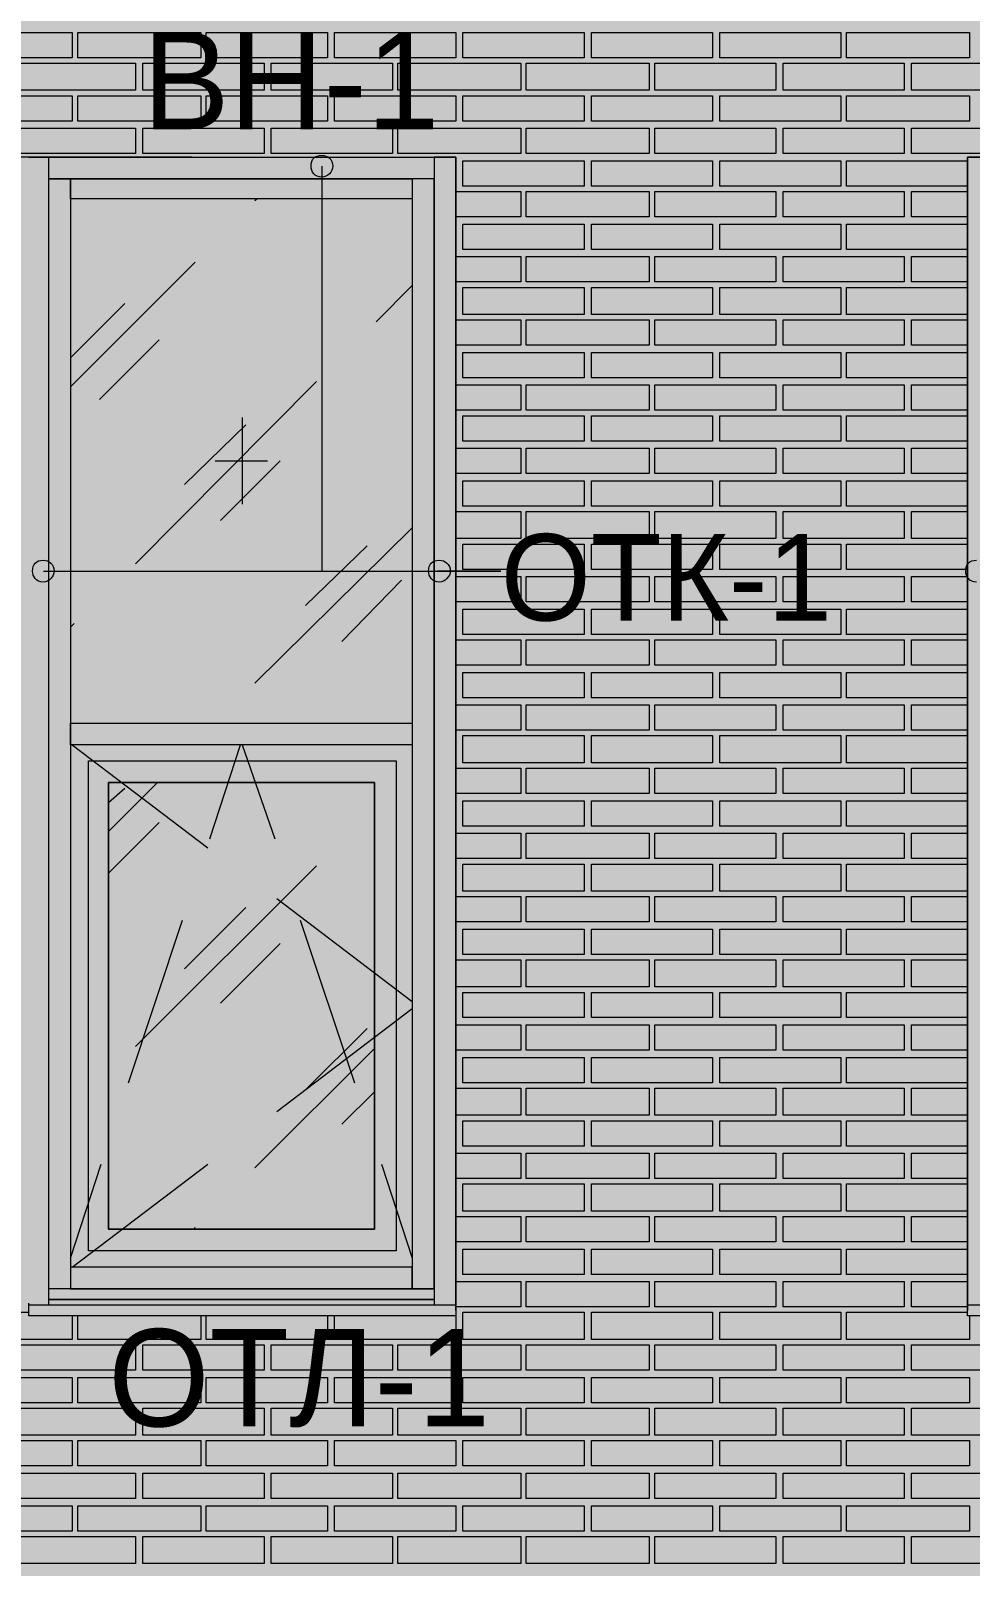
# Model space of a CAD drawing. Header units: millimetres. Extents: x -28928 to 100580, y -22867 to 36490.
# Drawn here: x -6378 to -4180, y 24689 to 28282 of the extents above; entities that cross this region are included whole.
import ezdxf

# ---------------------------------------------------------------- set-up
doc = ezdxf.new("R2010")
doc.units = ezdxf.units.MM
doc.layers.add('PDF _Геометрия', color=7, linetype='Continuous', true_color=0x8f8e8d)
doc.layers.add('PDF _Сплошная заливка', color=7, linetype='Continuous', true_color=0xffffff)
doc.layers.add('PDF _Текст', color=7, linetype='Continuous')

msp = doc.modelspace()

# ---------------------------------------------------------------- hatches: boundary and pattern name
at = {"layer": 'PDF _Сплошная заливка', "true_color": 0xdcd6cf, "transparency": 33554559}
msp.add_hatch(color=254, dxfattribs=at).paths.add_polyline_path([(-18676.6, 16343.4), (-18676.6, 19592.6), (-17276.3, 19592.6), (-17276.3, 16343.4), (19112.6, 16343.4), (19112.6, 30089.1), (-21853.9, 30089.1), (-21853.9, 16343.4), (-21375.9, 16343.4), (-21375.9, 19592.6), (-19277.4, 19592.6), (-19277.4, 16343.4)])

# ---------------------------------------------------------------- linework, layer by layer
at = {"layer": 'PDF _Геометрия', "color": 7, "lineweight": 9}
for points in [[(-6001.3, 27986.4), (-6424.3, 27986.4), (-6767, 27986.4), (-6767, 28286.8), (-7566.6, 28286.8)], [(-6335.5, 25299.9), (-6335.5, 25363.4), (-6335.5, 26636.8), (-6335.5, 27935.7), (-6284.7, 27935.7), (-6284.7, 26636.8), (-6284.7, 25338), (-6335.5, 25338), (-6335.5, 26636.8), (-6335.5, 27910.3), (-6335.5, 27986.4), (-6382, 27986.4)], [(-6382, 27986.4), (-5383.6, 27986.4), (-5383.6, 25287.2), (-5383.6, 25363.4), (-5383.6, 26636.8), (-5383.6, 27910.3), (-5383.6, 27986.4), (-5434.3, 27986.4), (-5434.3, 27910.3), (-5434.3, 26636.8), (-5434.3, 27935.7), (-5485.1, 27935.7), (-5485.1, 26636.8), (-5485.1, 25338), (-5485.1, 25388.7), (-6284.7, 25388.7), (-6284.7, 25338), (-5485.1, 25338), (-5434.3, 25338), (-5434.3, 26636.8), (-5434.3, 25363.4), (-5434.3, 25299.9)], [(-5696.6, 27965.3), (-5696.6, 27017.6), (-5277.8, 27017.6), (-5425.9, 27017.6)], [(-4135.5, 27986.4), (-4186.3, 27986.4), (-4186.3, 27910.3), (-4186.3, 26636.8), (-4186.3, 25363.4), (-4186.3, 25287.2), (-4186.3, 27986.4), (-2388.2, 27986.4)], [(-5853.2, 27884.9), (-5848.9, 27889.1)], [(-6284.7, 27449.1), (-5992.8, 27741)], [(-5569.7, 27601.4), (-5485.1, 27686)], [(-6284.7, 27516.8), (-6157.8, 27643.7)], [(-6217, 27419.5), (-6077.4, 27559.1)], [(-6132.4, 27034.5), (-5709.3, 27461.8)], [(-6018.2, 27220.7), (-5874.3, 27360.3)], [(-5882.8, 27377.2), (-5882.8, 27174.1)], [(-5946.3, 27275.7), (-5823.6, 27275.7)], [(-5933.6, 27136), (-5793.9, 27275.7)], [(-5853.2, 26755.3), (-5485.1, 27119.1)], [(-5734.7, 26937.2), (-5590.9, 27076.8)], [(-6348.2, 27017.6), (-5277.8, 27017.6)], [(-5650.1, 26852.6), (-5510.5, 26996.4)], [(-6284.7, 26886.4), (-6276.3, 26894.9)], [(-6280.5, 26611.4), (-5963.2, 26370.3)], [(-5958.9, 26391.4), (-5887, 26611.4)], [(-5882.8, 26611.4), (-5806.6, 26391.4)], [(-6195.9, 26408.4), (-6081.6, 26522.6)], [(-6195.9, 26476), (-6157.8, 26509.9)], [(-6195.9, 26311), (-6077.4, 26429.5)], [(-6132.4, 25904.9), (-5709.3, 26328)], [(-5802.4, 26251.8), (-5485.1, 26010.7)], [(-6149.3, 25820.3), (-6022.4, 26201)], [(-6018.2, 26086.8), (-5874.3, 26230.7)], [(-5747.4, 26201), (-5620.5, 25820.3)], [(-5933.6, 26006.4), (-5793.9, 26146)], [(-5802.4, 25752.6), (-5485.1, 25993.7)], [(-5734.7, 25803.4), (-5590.9, 25947.2)], [(-5853.2, 25621.4), (-5573.9, 25900.7)], [(-5650.1, 25723), (-5573.9, 25799.1)], [(-6284.7, 25409.9), (-6212.8, 25629.9)], [(-6280.5, 25388.7), (-5963.2, 25629.9)], [(-5557, 25629.9), (-5485.1, 25409.9)], [(-5997, 25477.6), (-5992.8, 25481.8)], [(-5434.3, 25338), (-6335.5, 25338)], [(-5383.6, 25304.1), (-5383.6, 25299.9), (-6382, 25299.9), (-6382, 25304.1)], [(-5434.3, 25312.6), (-6335.5, 25312.6), (-5434.3, 25312.6)], [(-5434.3, 25312.6), (-6335.5, 25312.6)], [(3611.1, 25304.1), (3611.1, 25299.9), (-4186.3, 25299.9), (-4186.3, 25304.1)], [(-5383.6, 25299.9), (-5383.6, 25274.5), (-6382, 25274.5), (-6382, 25299.9)], [(-5383.6, 25283), (-5383.6, 25274.5)], [(3611.1, 25299.9), (3611.1, 25274.5), (-4186.3, 25274.5), (-4186.3, 25299.9)], [(-4186.3, 25274.5), (-4186.3, 25283)]]:
    msp.add_lwpolyline(points, dxfattribs=at)
at = {"layer": 'PDF _Геометрия', "lineweight": 9}
for points in [[(-6280.5, 28278.4), (-6280.5, 28219.1), (-6568.2, 28219.1), (-6568.2, 28278.4)], [(-5980.1, 28278.4), (-5980.1, 28219.1), (-6267.8, 28219.1), (-6267.8, 28278.4)], [(-5683.9, 28278.4), (-5683.9, 28219.1), (-5967.4, 28219.1), (-5967.4, 28278.4)], [(-5383.6, 28278.4), (-5383.6, 28219.1), (-5667, 28219.1), (-5667, 28278.4)], [(-5083.2, 28278.4), (-5083.2, 28219.1), (-5366.6, 28219.1), (-5366.6, 28278.4)], [(-4782.8, 28278.4), (-4782.8, 28219.1), (-5066.3, 28219.1), (-5066.3, 28278.4)], [(-4482.4, 28278.4), (-4482.4, 28219.1), (-4765.9, 28219.1), (-4765.9, 28278.4)], [(-4182, 28278.4), (-4182, 28219.1), (-4469.7, 28219.1), (-4469.7, 28278.4)], [(-6132.4, 28143), (-6272, 28143), (-6415.9, 28143), (-6415.9, 28206.4), (-6272, 28206.4), (-6132.4, 28206.4)], [(-5832, 28143), (-5975.9, 28143), (-6115.5, 28143), (-6115.5, 28206.4), (-5975.9, 28206.4), (-5832, 28206.4)], [(-5531.6, 28143), (-5675.5, 28143), (-5815.1, 28143), (-5815.1, 28206.4), (-5675.5, 28206.4), (-5531.6, 28206.4)], [(-5231.3, 28143), (-5375.1, 28143), (-5518.9, 28143), (-5518.9, 28206.4), (-5375.1, 28206.4), (-5231.3, 28206.4)], [(-4930.9, 28143), (-5074.7, 28143), (-5218.6, 28143), (-5218.6, 28206.4), (-5074.7, 28206.4), (-4930.9, 28206.4)], [(-4634.7, 28143), (-4774.3, 28143), (-4918.2, 28143), (-4918.2, 28206.4), (-4774.3, 28206.4), (-4634.7, 28206.4)], [(-4334.3, 28143), (-4473.9, 28143), (-4617.8, 28143), (-4617.8, 28206.4), (-4473.9, 28206.4), (-4334.3, 28206.4)], [(-4033.9, 28143), (-4173.6, 28143), (-4317.4, 28143), (-4317.4, 28206.4), (-4173.6, 28206.4), (-4033.9, 28206.4)], [(-6280.5, 28130.3), (-6280.5, 28071), (-6568.2, 28071), (-6568.2, 28130.3)], [(-5980.1, 28130.3), (-5980.1, 28071), (-6267.8, 28071), (-6267.8, 28130.3)], [(-5683.9, 28130.3), (-5683.9, 28071), (-5967.4, 28071), (-5967.4, 28130.3)], [(-5383.6, 28130.3), (-5383.6, 28071), (-5667, 28071), (-5667, 28130.3)], [(-5083.2, 28130.3), (-5083.2, 28071), (-5366.6, 28071), (-5366.6, 28130.3)], [(-4782.8, 28130.3), (-4782.8, 28071), (-5066.3, 28071), (-5066.3, 28130.3)], [(-4482.4, 28130.3), (-4482.4, 28071), (-4765.9, 28071), (-4765.9, 28130.3)], [(-4182, 28130.3), (-4182, 28071), (-4469.7, 28071), (-4469.7, 28130.3)], [(-6132.4, 27994.9), (-6272, 27994.9), (-6415.9, 27994.9), (-6415.9, 28054.1), (-6272, 28054.1), (-6132.4, 28054.1)], [(-5832, 27994.9), (-5975.9, 27994.9), (-6115.5, 27994.9), (-6115.5, 28054.1), (-5975.9, 28054.1), (-5832, 28054.1)], [(-5531.6, 27994.9), (-5675.5, 27994.9), (-5815.1, 27994.9), (-5815.1, 28054.1), (-5675.5, 28054.1), (-5531.6, 28054.1)], [(-5231.3, 27994.9), (-5375.1, 27994.9), (-5518.9, 27994.9), (-5518.9, 28054.1), (-5375.1, 28054.1), (-5231.3, 28054.1)], [(-4930.9, 27994.9), (-5074.7, 27994.9), (-5218.6, 27994.9), (-5218.6, 28054.1), (-5074.7, 28054.1), (-4930.9, 28054.1)], [(-4634.7, 27994.9), (-4774.3, 27994.9), (-4918.2, 27994.9), (-4918.2, 28054.1), (-4774.3, 28054.1), (-4634.7, 28054.1)], [(-4334.3, 27994.9), (-4473.9, 27994.9), (-4617.8, 27994.9), (-4617.8, 28054.1), (-4473.9, 28054.1), (-4334.3, 28054.1)], [(-4033.9, 27994.9), (-4173.6, 27994.9), (-4317.4, 27994.9), (-4317.4, 28054.1), (-4173.6, 28054.1), (-4033.9, 28054.1)], [(-5083.2, 27978), (-5083.2, 27918.7), (-5366.6, 27918.7), (-5366.6, 27978)], [(-4782.8, 27978), (-4782.8, 27918.7), (-5066.3, 27918.7), (-5066.3, 27978)], [(-4482.4, 27978), (-4482.4, 27918.7), (-4765.9, 27918.7), (-4765.9, 27978)], [(-4930.9, 27846.8), (-5074.7, 27846.8), (-5218.6, 27846.8), (-5218.6, 27906), (-5074.7, 27906), (-4930.9, 27906)], [(-4634.7, 27846.8), (-4774.3, 27846.8), (-4918.2, 27846.8), (-4918.2, 27906), (-4774.3, 27906), (-4634.7, 27906)], [(-4334.3, 27846.8), (-4473.9, 27846.8), (-4617.8, 27846.8), (-4617.8, 27906), (-4473.9, 27906), (-4334.3, 27906)], [(-5083.2, 27829.9), (-5083.2, 27770.7), (-5366.6, 27770.7), (-5366.6, 27829.9)], [(-4782.8, 27829.9), (-4782.8, 27770.7), (-5066.3, 27770.7), (-5066.3, 27829.9)], [(-4482.4, 27829.9), (-4482.4, 27770.7), (-4765.9, 27770.7), (-4765.9, 27829.9)], [(-4930.9, 27694.5), (-5074.7, 27694.5), (-5218.6, 27694.5), (-5218.6, 27753.7), (-5074.7, 27753.7), (-4930.9, 27753.7)], [(-4634.7, 27694.5), (-4774.3, 27694.5), (-4918.2, 27694.5), (-4918.2, 27753.7), (-4774.3, 27753.7), (-4634.7, 27753.7)], [(-4334.3, 27694.5), (-4473.9, 27694.5), (-4617.8, 27694.5), (-4617.8, 27753.7), (-4473.9, 27753.7), (-4334.3, 27753.7)], [(-5083.2, 27681.8), (-5083.2, 27618.4), (-5366.6, 27618.4), (-5366.6, 27681.8)], [(-4782.8, 27681.8), (-4782.8, 27618.4), (-5066.3, 27618.4), (-5066.3, 27681.8)], [(-4482.4, 27681.8), (-4482.4, 27618.4), (-4765.9, 27618.4), (-4765.9, 27681.8)], [(-4930.9, 27546.4), (-5074.7, 27546.4), (-5218.6, 27546.4), (-5218.6, 27605.7), (-5074.7, 27605.7), (-4930.9, 27605.7)], [(-4634.7, 27546.4), (-4774.3, 27546.4), (-4918.2, 27546.4), (-4918.2, 27605.7), (-4774.3, 27605.7), (-4634.7, 27605.7)], [(-4334.3, 27546.4), (-4473.9, 27546.4), (-4617.8, 27546.4), (-4617.8, 27605.7), (-4473.9, 27605.7), (-4334.3, 27605.7)], [(-5083.2, 27529.5), (-5083.2, 27470.3), (-5366.6, 27470.3), (-5366.6, 27529.5)], [(-4782.8, 27529.5), (-4782.8, 27470.3), (-5066.3, 27470.3), (-5066.3, 27529.5)], [(-4482.4, 27529.5), (-4482.4, 27470.3), (-4765.9, 27470.3), (-4765.9, 27529.5)], [(-4930.9, 27394.1), (-5074.7, 27394.1), (-5218.6, 27394.1), (-5218.6, 27453.4), (-5074.7, 27453.4), (-4930.9, 27453.4)], [(-4634.7, 27394.1), (-4774.3, 27394.1), (-4918.2, 27394.1), (-4918.2, 27453.4), (-4774.3, 27453.4), (-4634.7, 27453.4)], [(-4334.3, 27394.1), (-4473.9, 27394.1), (-4617.8, 27394.1), (-4617.8, 27453.4), (-4473.9, 27453.4), (-4334.3, 27453.4)], [(-5083.2, 27381.4), (-5083.2, 27322.2), (-5366.6, 27322.2), (-5366.6, 27381.4)], [(-4782.8, 27381.4), (-4782.8, 27322.2), (-5066.3, 27322.2), (-5066.3, 27381.4)], [(-4482.4, 27381.4), (-4482.4, 27322.2), (-4765.9, 27322.2), (-4765.9, 27381.4)], [(-4930.9, 27246), (-5074.7, 27246), (-5218.6, 27246), (-5218.6, 27305.3), (-5074.7, 27305.3), (-4930.9, 27305.3)], [(-4634.7, 27246), (-4774.3, 27246), (-4918.2, 27246), (-4918.2, 27305.3), (-4774.3, 27305.3), (-4634.7, 27305.3)], [(-4334.3, 27246), (-4473.9, 27246), (-4617.8, 27246), (-4617.8, 27305.3), (-4473.9, 27305.3), (-4334.3, 27305.3)], [(-5083.2, 27229.1), (-5083.2, 27169.9), (-5366.6, 27169.9), (-5366.6, 27229.1)], [(-4782.8, 27229.1), (-4782.8, 27169.9), (-5066.3, 27169.9), (-5066.3, 27229.1)], [(-4482.4, 27229.1), (-4482.4, 27169.9), (-4765.9, 27169.9), (-4765.9, 27229.1)], [(-4930.9, 27093.7), (-5074.7, 27093.7), (-5218.6, 27093.7), (-5218.6, 27157.2), (-5074.7, 27157.2), (-4930.9, 27157.2)], [(-4634.7, 27093.7), (-4774.3, 27093.7), (-4918.2, 27093.7), (-4918.2, 27157.2), (-4774.3, 27157.2), (-4634.7, 27157.2)], [(-4334.3, 27093.7), (-4473.9, 27093.7), (-4617.8, 27093.7), (-4617.8, 27157.2), (-4473.9, 27157.2), (-4334.3, 27157.2)], [(-5083.2, 27081), (-5083.2, 27021.8), (-5366.6, 27021.8), (-5366.6, 27081)], [(-4782.8, 27081), (-4782.8, 27021.8), (-5066.3, 27021.8), (-5066.3, 27081)], [(-4482.4, 27081), (-4482.4, 27021.8), (-4765.9, 27021.8), (-4765.9, 27081)], [(-4930.9, 26945.7), (-5074.7, 26945.7), (-5218.6, 26945.7), (-5218.6, 27004.9), (-5074.7, 27004.9), (-4930.9, 27004.9)], [(-4634.7, 26945.7), (-4774.3, 26945.7), (-4918.2, 26945.7), (-4918.2, 27004.9), (-4774.3, 27004.9), (-4634.7, 27004.9)], [(-4334.3, 26945.7), (-4473.9, 26945.7), (-4617.8, 26945.7), (-4617.8, 27004.9), (-4473.9, 27004.9), (-4334.3, 27004.9)], [(-5083.2, 26928.7), (-5083.2, 26869.5), (-5366.6, 26869.5), (-5366.6, 26928.7)], [(-4782.8, 26928.7), (-4782.8, 26869.5), (-5066.3, 26869.5), (-5066.3, 26928.7)], [(-4482.4, 26928.7), (-4482.4, 26869.5), (-4765.9, 26869.5), (-4765.9, 26928.7)], [(-4930.9, 26797.6), (-5074.7, 26797.6), (-5218.6, 26797.6), (-5218.6, 26856.8), (-5074.7, 26856.8), (-4930.9, 26856.8)], [(-4634.7, 26797.6), (-4774.3, 26797.6), (-4918.2, 26797.6), (-4918.2, 26856.8), (-4774.3, 26856.8), (-4634.7, 26856.8)], [(-4334.3, 26797.6), (-4473.9, 26797.6), (-4617.8, 26797.6), (-4617.8, 26856.8), (-4473.9, 26856.8), (-4334.3, 26856.8)], [(-5083.2, 26780.7), (-5083.2, 26721.4), (-5366.6, 26721.4), (-5366.6, 26780.7)], [(-4782.8, 26780.7), (-4782.8, 26721.4), (-5066.3, 26721.4), (-5066.3, 26780.7)], [(-4482.4, 26780.7), (-4482.4, 26721.4), (-4765.9, 26721.4), (-4765.9, 26780.7)], [(-4930.9, 26645.3), (-5074.7, 26645.3), (-5218.6, 26645.3), (-5218.6, 26704.5), (-5074.7, 26704.5), (-4930.9, 26704.5)], [(-4634.7, 26645.3), (-4774.3, 26645.3), (-4918.2, 26645.3), (-4918.2, 26704.5), (-4774.3, 26704.5), (-4634.7, 26704.5)], [(-4334.3, 26645.3), (-4473.9, 26645.3), (-4617.8, 26645.3), (-4617.8, 26704.5), (-4473.9, 26704.5), (-4334.3, 26704.5)], [(-5083.2, 26632.6), (-5083.2, 26569.1), (-5366.6, 26569.1), (-5366.6, 26632.6)], [(-4782.8, 26632.6), (-4782.8, 26569.1), (-5066.3, 26569.1), (-5066.3, 26632.6)], [(-4482.4, 26632.6), (-4482.4, 26569.1), (-4765.9, 26569.1), (-4765.9, 26632.6)], [(-4930.9, 26497.2), (-5074.7, 26497.2), (-5218.6, 26497.2), (-5218.6, 26556.4), (-5074.7, 26556.4), (-4930.9, 26556.4)], [(-4634.7, 26497.2), (-4774.3, 26497.2), (-4918.2, 26497.2), (-4918.2, 26556.4), (-4774.3, 26556.4), (-4634.7, 26556.4)], [(-4334.3, 26497.2), (-4473.9, 26497.2), (-4617.8, 26497.2), (-4617.8, 26556.4), (-4473.9, 26556.4), (-4334.3, 26556.4)], [(-5083.2, 26480.3), (-5083.2, 26421), (-5366.6, 26421), (-5366.6, 26480.3)], [(-4782.8, 26480.3), (-4782.8, 26421), (-5066.3, 26421), (-5066.3, 26480.3)], [(-4482.4, 26480.3), (-4482.4, 26421), (-4765.9, 26421), (-4765.9, 26480.3)], [(-4930.9, 26344.9), (-5074.7, 26344.9), (-5218.6, 26344.9), (-5218.6, 26404.1), (-5074.7, 26404.1), (-4930.9, 26404.1)], [(-4634.7, 26344.9), (-4774.3, 26344.9), (-4918.2, 26344.9), (-4918.2, 26404.1), (-4774.3, 26404.1), (-4634.7, 26404.1)], [(-4334.3, 26344.9), (-4473.9, 26344.9), (-4617.8, 26344.9), (-4617.8, 26404.1), (-4473.9, 26404.1), (-4334.3, 26404.1)], [(-5083.2, 26332.2), (-5083.2, 26268.7), (-5366.6, 26268.7), (-5366.6, 26332.2)], [(-4782.8, 26332.2), (-4782.8, 26268.7), (-5066.3, 26268.7), (-5066.3, 26332.2)], [(-4482.4, 26332.2), (-4482.4, 26268.7), (-4765.9, 26268.7), (-4765.9, 26332.2)], [(-4930.9, 26196.8), (-5074.7, 26196.8), (-5218.6, 26196.8), (-5218.6, 26256), (-5074.7, 26256), (-4930.9, 26256)], [(-4634.7, 26196.8), (-4774.3, 26196.8), (-4918.2, 26196.8), (-4918.2, 26256), (-4774.3, 26256), (-4634.7, 26256)], [(-4334.3, 26196.8), (-4473.9, 26196.8), (-4617.8, 26196.8), (-4617.8, 26256), (-4473.9, 26256), (-4334.3, 26256)], [(-5083.2, 26179.9), (-5083.2, 26120.7), (-5366.6, 26120.7), (-5366.6, 26179.9)], [(-4782.8, 26179.9), (-4782.8, 26120.7), (-5066.3, 26120.7), (-5066.3, 26179.9)], [(-4482.4, 26179.9), (-4482.4, 26120.7), (-4765.9, 26120.7), (-4765.9, 26179.9)], [(-4930.9, 26044.5), (-5074.7, 26044.5), (-5218.6, 26044.5), (-5218.6, 26108), (-5074.7, 26108), (-4930.9, 26108)], [(-4634.7, 26044.5), (-4774.3, 26044.5), (-4918.2, 26044.5), (-4918.2, 26108), (-4774.3, 26108), (-4634.7, 26108)], [(-4334.3, 26044.5), (-4473.9, 26044.5), (-4617.8, 26044.5), (-4617.8, 26108), (-4473.9, 26108), (-4334.3, 26108)], [(-5083.2, 26031.8), (-5083.2, 25972.6), (-5366.6, 25972.6), (-5366.6, 26031.8)], [(-4782.8, 26031.8), (-4782.8, 25972.6), (-5066.3, 25972.6), (-5066.3, 26031.8)], [(-4482.4, 26031.8), (-4482.4, 25972.6), (-4765.9, 25972.6), (-4765.9, 26031.8)], [(-4930.9, 25896.4), (-5074.7, 25896.4), (-5218.6, 25896.4), (-5218.6, 25955.7), (-5074.7, 25955.7), (-4930.9, 25955.7)], [(-4634.7, 25896.4), (-4774.3, 25896.4), (-4918.2, 25896.4), (-4918.2, 25955.7), (-4774.3, 25955.7), (-4634.7, 25955.7)], [(-4334.3, 25896.4), (-4473.9, 25896.4), (-4617.8, 25896.4), (-4617.8, 25955.7), (-4473.9, 25955.7), (-4334.3, 25955.7)], [(-5083.2, 25879.5), (-5083.2, 25820.3), (-5366.6, 25820.3), (-5366.6, 25879.5)], [(-4782.8, 25879.5), (-4782.8, 25820.3), (-5066.3, 25820.3), (-5066.3, 25879.5)], [(-4482.4, 25879.5), (-4482.4, 25820.3), (-4765.9, 25820.3), (-4765.9, 25879.5)], [(-4930.9, 25744.1), (-5074.7, 25744.1), (-5218.6, 25744.1), (-5218.6, 25807.6), (-5074.7, 25807.6), (-4930.9, 25807.6)], [(-4634.7, 25744.1), (-4774.3, 25744.1), (-4918.2, 25744.1), (-4918.2, 25807.6), (-4774.3, 25807.6), (-4634.7, 25807.6)], [(-4334.3, 25744.1), (-4473.9, 25744.1), (-4617.8, 25744.1), (-4617.8, 25807.6), (-4473.9, 25807.6), (-4334.3, 25807.6)], [(-5083.2, 25731.4), (-5083.2, 25672.2), (-5366.6, 25672.2), (-5366.6, 25731.4)], [(-4782.8, 25731.4), (-4782.8, 25672.2), (-5066.3, 25672.2), (-5066.3, 25731.4)], [(-4482.4, 25731.4), (-4482.4, 25672.2), (-4765.9, 25672.2), (-4765.9, 25731.4)], [(-4930.9, 25596), (-5074.7, 25596), (-5218.6, 25596), (-5218.6, 25655.3), (-5074.7, 25655.3), (-4930.9, 25655.3)], [(-4634.7, 25596), (-4774.3, 25596), (-4918.2, 25596), (-4918.2, 25655.3), (-4774.3, 25655.3), (-4634.7, 25655.3)], [(-4334.3, 25596), (-4473.9, 25596), (-4617.8, 25596), (-4617.8, 25655.3), (-4473.9, 25655.3), (-4334.3, 25655.3)], [(-5083.2, 25583.4), (-5083.2, 25519.9), (-5366.6, 25519.9), (-5366.6, 25583.4)], [(-4782.8, 25583.4), (-4782.8, 25519.9), (-5066.3, 25519.9), (-5066.3, 25583.4)], [(-4482.4, 25583.4), (-4482.4, 25519.9), (-4765.9, 25519.9), (-4765.9, 25583.4)], [(-4930.9, 25448), (-5074.7, 25448), (-5218.6, 25448), (-5218.6, 25507.2), (-5074.7, 25507.2), (-4930.9, 25507.2)], [(-4634.7, 25448), (-4774.3, 25448), (-4918.2, 25448), (-4918.2, 25507.2), (-4774.3, 25507.2), (-4634.7, 25507.2)], [(-4334.3, 25448), (-4473.9, 25448), (-4617.8, 25448), (-4617.8, 25507.2), (-4473.9, 25507.2), (-4334.3, 25507.2)], [(-5083.2, 25431), (-5083.2, 25371.8), (-5366.6, 25371.8), (-5366.6, 25431)], [(-4782.8, 25431), (-4782.8, 25371.8), (-5066.3, 25371.8), (-5066.3, 25431)], [(-4482.4, 25431), (-4482.4, 25371.8), (-4765.9, 25371.8), (-4765.9, 25431)], [(-4930.9, 25295.7), (-5074.7, 25295.7), (-5218.6, 25295.7), (-5218.6, 25354.9), (-5074.7, 25354.9), (-4930.9, 25354.9)], [(-4634.7, 25295.7), (-4774.3, 25295.7), (-4918.2, 25295.7), (-4918.2, 25354.9), (-4774.3, 25354.9), (-4634.7, 25354.9)], [(-4334.3, 25295.7), (-4473.9, 25295.7), (-4617.8, 25295.7), (-4617.8, 25354.9), (-4473.9, 25354.9), (-4334.3, 25354.9)], [(-5083.2, 25283), (-5083.2, 25219.5), (-5366.6, 25219.5), (-5366.6, 25283)], [(-4782.8, 25283), (-4782.8, 25219.5), (-5066.3, 25219.5), (-5066.3, 25283)], [(-4482.4, 25283), (-4482.4, 25219.5), (-4765.9, 25219.5), (-4765.9, 25283)], [(-6132.4, 25147.6), (-6272, 25147.6), (-6415.9, 25147.6), (-6415.9, 25206.8), (-6272, 25206.8), (-6132.4, 25206.8)], [(-5832, 25147.6), (-5975.9, 25147.6), (-6115.5, 25147.6), (-6115.5, 25206.8), (-5975.9, 25206.8), (-5832, 25206.8)], [(-5531.6, 25147.6), (-5675.5, 25147.6), (-5815.1, 25147.6), (-5815.1, 25206.8), (-5675.5, 25206.8), (-5531.6, 25206.8)], [(-5231.3, 25147.6), (-5375.1, 25147.6), (-5518.9, 25147.6), (-5518.9, 25206.8), (-5375.1, 25206.8), (-5231.3, 25206.8)], [(-4930.9, 25147.6), (-5074.7, 25147.6), (-5218.6, 25147.6), (-5218.6, 25206.8), (-5074.7, 25206.8), (-4930.9, 25206.8)], [(-4634.7, 25147.6), (-4774.3, 25147.6), (-4918.2, 25147.6), (-4918.2, 25206.8), (-4774.3, 25206.8), (-4634.7, 25206.8)], [(-4334.3, 25147.6), (-4473.9, 25147.6), (-4617.8, 25147.6), (-4617.8, 25206.8), (-4473.9, 25206.8), (-4334.3, 25206.8)], [(-4033.9, 25147.6), (-4173.6, 25147.6), (-4317.4, 25147.6), (-4317.4, 25206.8), (-4173.6, 25206.8), (-4033.9, 25206.8)], [(-6280.5, 25130.7), (-6280.5, 25071.4), (-6568.2, 25071.4), (-6568.2, 25130.7)], [(-5980.1, 25130.7), (-5980.1, 25071.4), (-6267.8, 25071.4), (-6267.8, 25130.7)], [(-5683.9, 25130.7), (-5683.9, 25071.4), (-5967.4, 25071.4), (-5967.4, 25130.7)], [(-5383.6, 25130.7), (-5383.6, 25071.4), (-5667, 25071.4), (-5667, 25130.7)], [(-5083.2, 25130.7), (-5083.2, 25071.4), (-5366.6, 25071.4), (-5366.6, 25130.7)], [(-4782.8, 25130.7), (-4782.8, 25071.4), (-5066.3, 25071.4), (-5066.3, 25130.7)], [(-4482.4, 25130.7), (-4482.4, 25071.4), (-4765.9, 25071.4), (-4765.9, 25130.7)], [(-4182, 25130.7), (-4182, 25071.4), (-4469.7, 25071.4), (-4469.7, 25130.7)], [(-6132.4, 24995.3), (-6272, 24995.3), (-6415.9, 24995.3), (-6415.9, 25058.7), (-6272, 25058.7), (-6132.4, 25058.7)], [(-5832, 24995.3), (-5975.9, 24995.3), (-6115.5, 24995.3), (-6115.5, 25058.7), (-5975.9, 25058.7), (-5832, 25058.7)], [(-5531.6, 24995.3), (-5675.5, 24995.3), (-5815.1, 24995.3), (-5815.1, 25058.7), (-5675.5, 25058.7), (-5531.6, 25058.7)], [(-5231.3, 24995.3), (-5375.1, 24995.3), (-5518.9, 24995.3), (-5518.9, 25058.7), (-5375.1, 25058.7), (-5231.3, 25058.7)], [(-4930.9, 24995.3), (-5074.7, 24995.3), (-5218.6, 24995.3), (-5218.6, 25058.7), (-5074.7, 25058.7), (-4930.9, 25058.7)], [(-4634.7, 24995.3), (-4774.3, 24995.3), (-4918.2, 24995.3), (-4918.2, 25058.7), (-4774.3, 25058.7), (-4634.7, 25058.7)], [(-4334.3, 24995.3), (-4473.9, 24995.3), (-4617.8, 24995.3), (-4617.8, 25058.7), (-4473.9, 25058.7), (-4334.3, 25058.7)], [(-4033.9, 24995.3), (-4173.6, 24995.3), (-4317.4, 24995.3), (-4317.4, 25058.7), (-4173.6, 25058.7), (-4033.9, 25058.7)], [(-6280.5, 24982.6), (-6280.5, 24923.4), (-6568.2, 24923.4), (-6568.2, 24982.6)], [(-5980.1, 24982.6), (-5980.1, 24923.4), (-6267.8, 24923.4), (-6267.8, 24982.6)], [(-5683.9, 24982.6), (-5683.9, 24923.4), (-5967.4, 24923.4), (-5967.4, 24982.6)], [(-5383.6, 24982.6), (-5383.6, 24923.4), (-5667, 24923.4), (-5667, 24982.6)], [(-5083.2, 24982.6), (-5083.2, 24923.4), (-5366.6, 24923.4), (-5366.6, 24982.6)], [(-4782.8, 24982.6), (-4782.8, 24923.4), (-5066.3, 24923.4), (-5066.3, 24982.6)], [(-4482.4, 24982.6), (-4482.4, 24923.4), (-4765.9, 24923.4), (-4765.9, 24982.6)], [(-4182, 24982.6), (-4182, 24923.4), (-4469.7, 24923.4), (-4469.7, 24982.6)], [(-6132.4, 24847.2), (-6272, 24847.2), (-6415.9, 24847.2), (-6415.9, 24906.4), (-6272, 24906.4), (-6132.4, 24906.4)], [(-5832, 24847.2), (-5975.9, 24847.2), (-6115.5, 24847.2), (-6115.5, 24906.4), (-5975.9, 24906.4), (-5832, 24906.4)], [(-5531.6, 24847.2), (-5675.5, 24847.2), (-5815.1, 24847.2), (-5815.1, 24906.4), (-5675.5, 24906.4), (-5531.6, 24906.4)], [(-5231.3, 24847.2), (-5375.1, 24847.2), (-5518.9, 24847.2), (-5518.9, 24906.4), (-5375.1, 24906.4), (-5231.3, 24906.4)], [(-4930.9, 24847.2), (-5074.7, 24847.2), (-5218.6, 24847.2), (-5218.6, 24906.4), (-5074.7, 24906.4), (-4930.9, 24906.4)], [(-4634.7, 24847.2), (-4774.3, 24847.2), (-4918.2, 24847.2), (-4918.2, 24906.4), (-4774.3, 24906.4), (-4634.7, 24906.4)], [(-4334.3, 24847.2), (-4473.9, 24847.2), (-4617.8, 24847.2), (-4617.8, 24906.4), (-4473.9, 24906.4), (-4334.3, 24906.4)], [(-4033.9, 24847.2), (-4173.6, 24847.2), (-4317.4, 24847.2), (-4317.4, 24906.4), (-4173.6, 24906.4), (-4033.9, 24906.4)], [(-6280.5, 24830.3), (-6280.5, 24771), (-6568.2, 24771), (-6568.2, 24830.3)], [(-5980.1, 24830.3), (-5980.1, 24771), (-6267.8, 24771), (-6267.8, 24830.3)], [(-5683.9, 24830.3), (-5683.9, 24771), (-5967.4, 24771), (-5967.4, 24830.3)], [(-5383.6, 24830.3), (-5383.6, 24771), (-5667, 24771), (-5667, 24830.3)], [(-5083.2, 24830.3), (-5083.2, 24771), (-5366.6, 24771), (-5366.6, 24830.3)], [(-4782.8, 24830.3), (-4782.8, 24771), (-5066.3, 24771), (-5066.3, 24830.3)], [(-4482.4, 24830.3), (-4482.4, 24771), (-4765.9, 24771), (-4765.9, 24830.3)], [(-4182, 24830.3), (-4182, 24771), (-4469.7, 24771), (-4469.7, 24830.3)], [(-6132.4, 24694.9), (-6272, 24694.9), (-6415.9, 24694.9), (-6415.9, 24758.4), (-6272, 24758.4), (-6132.4, 24758.4)], [(-5832, 24694.9), (-5975.9, 24694.9), (-6115.5, 24694.9), (-6115.5, 24758.4), (-5975.9, 24758.4), (-5832, 24758.4)], [(-5531.6, 24694.9), (-5675.5, 24694.9), (-5815.1, 24694.9), (-5815.1, 24758.4), (-5675.5, 24758.4), (-5531.6, 24758.4)], [(-5231.3, 24694.9), (-5375.1, 24694.9), (-5518.9, 24694.9), (-5518.9, 24758.4), (-5375.1, 24758.4), (-5231.3, 24758.4)], [(-4930.9, 24694.9), (-5074.7, 24694.9), (-5218.6, 24694.9), (-5218.6, 24758.4), (-5074.7, 24758.4), (-4930.9, 24758.4)], [(-4634.7, 24694.9), (-4774.3, 24694.9), (-4918.2, 24694.9), (-4918.2, 24758.4), (-4774.3, 24758.4), (-4634.7, 24758.4)], [(-4334.3, 24694.9), (-4473.9, 24694.9), (-4617.8, 24694.9), (-4617.8, 24758.4), (-4473.9, 24758.4), (-4334.3, 24758.4)], [(-4033.9, 24694.9), (-4173.6, 24694.9), (-4317.4, 24694.9), (-4317.4, 24758.4), (-4173.6, 24758.4), (-4033.9, 24758.4)]]:
    msp.add_lwpolyline(points, close=True, dxfattribs=at)
at = {"layer": 'PDF _Геометрия', "color": 7, "lineweight": 9}
for points in [[(-5459.7, 27935.7), (-6310.1, 27935.7), (-6335.5, 27935.7), (-6335.5, 27986.4), (-6310.1, 27986.4), (-5459.7, 27986.4), (-5434.3, 27986.4), (-5434.3, 27935.7)], [(-5485.1, 27889.1), (-6284.7, 27889.1), (-6284.7, 27935.7), (-5485.1, 27935.7)], [(-5485.1, 26611.4), (-6284.7, 26611.4), (-6284.7, 26662.2), (-5485.1, 26662.2)], [(-6242.4, 26573.4), (-5523.2, 26573.4), (-5523.2, 25426.8), (-6242.4, 25426.8)], [(-5523.2, 26573.4), (-5523.2, 25426.8), (-6242.4, 25426.8), (-6242.4, 26573.4)], [(-5573.9, 26522.6), (-6195.9, 26522.6), (-6195.9, 25477.6), (-5573.9, 25477.6)], [(-6195.9, 25477.6), (-6195.9, 26522.6), (-5573.9, 26522.6), (-5573.9, 25477.6)]]:
    msp.add_lwpolyline(points, close=True, dxfattribs=at)
at = {"layer": 'PDF _Геометрия', "lineweight": 9}
for points in [[(-5383.6, 27978), (-5383.6, 27978)], [(-5383.6, 27918.7), (-5383.6, 27978)], [(-4186.3, 27918.7), (-4469.7, 27918.7), (-4469.7, 27978), (-4186.3, 27978)], [(-5383.6, 27918.7), (-5383.6, 27918.7)], [(-5383.6, 27906), (-5375.1, 27906), (-5231.3, 27906), (-5231.3, 27846.8), (-5375.1, 27846.8), (-5383.6, 27846.8)], [(-4186.3, 27846.8), (-4317.4, 27846.8), (-4317.4, 27906), (-4186.3, 27906)], [(-5383.6, 27829.9), (-5383.6, 27829.9)], [(-5383.6, 27770.7), (-5383.6, 27829.9)], [(-4186.3, 27770.7), (-4469.7, 27770.7), (-4469.7, 27829.9), (-4186.3, 27829.9)], [(-5383.6, 27770.7), (-5383.6, 27770.7)], [(-5383.6, 27753.7), (-5375.1, 27753.7), (-5231.3, 27753.7), (-5231.3, 27694.5), (-5375.1, 27694.5), (-5383.6, 27694.5)], [(-4186.3, 27694.5), (-4317.4, 27694.5), (-4317.4, 27753.7), (-4186.3, 27753.7)], [(-5383.6, 27681.8), (-5383.6, 27681.8)], [(-5383.6, 27618.4), (-5383.6, 27681.8)], [(-4186.3, 27618.4), (-4469.7, 27618.4), (-4469.7, 27681.8), (-4186.3, 27681.8)], [(-5383.6, 27618.4), (-5383.6, 27618.4)], [(-5383.6, 27605.7), (-5375.1, 27605.7), (-5231.3, 27605.7), (-5231.3, 27546.4), (-5375.1, 27546.4), (-5383.6, 27546.4)], [(-4186.3, 27546.4), (-4317.4, 27546.4), (-4317.4, 27605.7), (-4186.3, 27605.7)], [(-5383.6, 27529.5), (-5383.6, 27529.5)], [(-5383.6, 27470.3), (-5383.6, 27529.5)], [(-4186.3, 27470.3), (-4469.7, 27470.3), (-4469.7, 27529.5), (-4186.3, 27529.5)], [(-5383.6, 27470.3), (-5383.6, 27470.3)], [(-5383.6, 27453.4), (-5375.1, 27453.4), (-5231.3, 27453.4), (-5231.3, 27394.1), (-5375.1, 27394.1), (-5383.6, 27394.1)], [(-4186.3, 27394.1), (-4317.4, 27394.1), (-4317.4, 27453.4), (-4186.3, 27453.4)], [(-5383.6, 27381.4), (-5383.6, 27381.4)], [(-5383.6, 27322.2), (-5383.6, 27381.4)], [(-4186.3, 27322.2), (-4469.7, 27322.2), (-4469.7, 27381.4), (-4186.3, 27381.4)], [(-5383.6, 27322.2), (-5383.6, 27322.2)], [(-5383.6, 27305.3), (-5375.1, 27305.3), (-5231.3, 27305.3), (-5231.3, 27246), (-5375.1, 27246), (-5383.6, 27246)], [(-4186.3, 27246), (-4317.4, 27246), (-4317.4, 27305.3), (-4186.3, 27305.3)], [(-5383.6, 27229.1), (-5383.6, 27229.1)], [(-5383.6, 27169.9), (-5383.6, 27229.1)], [(-4186.3, 27169.9), (-4469.7, 27169.9), (-4469.7, 27229.1), (-4186.3, 27229.1)], [(-5383.6, 27169.9), (-5383.6, 27169.9)], [(-5383.6, 27157.2), (-5375.1, 27157.2), (-5231.3, 27157.2), (-5231.3, 27093.7), (-5375.1, 27093.7), (-5383.6, 27093.7)], [(-4186.3, 27093.7), (-4317.4, 27093.7), (-4317.4, 27157.2), (-4186.3, 27157.2)], [(-5383.6, 27081), (-5383.6, 27081)], [(-5383.6, 27021.8), (-5383.6, 27081)], [(-4186.3, 27021.8), (-4469.7, 27021.8), (-4469.7, 27081), (-4186.3, 27081)], [(-5383.6, 27021.8), (-5383.6, 27021.8)], [(-5383.6, 27004.9), (-5375.1, 27004.9), (-5231.3, 27004.9), (-5231.3, 26945.7), (-5375.1, 26945.7), (-5383.6, 26945.7)], [(-4186.3, 26945.7), (-4317.4, 26945.7), (-4317.4, 27004.9), (-4186.3, 27004.9)], [(-5383.6, 26928.7), (-5383.6, 26928.7)], [(-5383.6, 26869.5), (-5383.6, 26928.7)], [(-4186.3, 26869.5), (-4469.7, 26869.5), (-4469.7, 26928.7), (-4186.3, 26928.7)], [(-5383.6, 26869.5), (-5383.6, 26869.5)], [(-5383.6, 26856.8), (-5375.1, 26856.8), (-5231.3, 26856.8), (-5231.3, 26797.6), (-5375.1, 26797.6), (-5383.6, 26797.6)], [(-4186.3, 26797.6), (-4317.4, 26797.6), (-4317.4, 26856.8), (-4186.3, 26856.8)], [(-5383.6, 26780.7), (-5383.6, 26780.7)], [(-5383.6, 26721.4), (-5383.6, 26780.7)], [(-4186.3, 26721.4), (-4469.7, 26721.4), (-4469.7, 26780.7), (-4186.3, 26780.7)], [(-5383.6, 26721.4), (-5383.6, 26721.4)], [(-5383.6, 26704.5), (-5375.1, 26704.5), (-5231.3, 26704.5), (-5231.3, 26645.3), (-5375.1, 26645.3), (-5383.6, 26645.3)], [(-4186.3, 26645.3), (-4317.4, 26645.3), (-4317.4, 26704.5), (-4186.3, 26704.5)], [(-5383.6, 26632.6), (-5383.6, 26632.6)], [(-5383.6, 26569.1), (-5383.6, 26632.6)], [(-4186.3, 26569.1), (-4469.7, 26569.1), (-4469.7, 26632.6), (-4186.3, 26632.6)], [(-5383.6, 26569.1), (-5383.6, 26569.1)], [(-5383.6, 26556.4), (-5375.1, 26556.4), (-5231.3, 26556.4), (-5231.3, 26497.2), (-5375.1, 26497.2), (-5383.6, 26497.2)], [(-4186.3, 26497.2), (-4317.4, 26497.2), (-4317.4, 26556.4), (-4186.3, 26556.4)], [(-5383.6, 26480.3), (-5383.6, 26480.3)], [(-5383.6, 26421), (-5383.6, 26480.3)], [(-4186.3, 26421), (-4469.7, 26421), (-4469.7, 26480.3), (-4186.3, 26480.3)], [(-5383.6, 26421), (-5383.6, 26421)], [(-5383.6, 26404.1), (-5375.1, 26404.1), (-5231.3, 26404.1), (-5231.3, 26344.9), (-5375.1, 26344.9), (-5383.6, 26344.9)], [(-4186.3, 26344.9), (-4317.4, 26344.9), (-4317.4, 26404.1), (-4186.3, 26404.1)], [(-5383.6, 26332.2), (-5383.6, 26332.2)], [(-5383.6, 26268.7), (-5383.6, 26332.2)], [(-4186.3, 26268.7), (-4469.7, 26268.7), (-4469.7, 26332.2), (-4186.3, 26332.2)], [(-5383.6, 26268.7), (-5383.6, 26268.7)], [(-5383.6, 26256), (-5375.1, 26256), (-5231.3, 26256), (-5231.3, 26196.8), (-5375.1, 26196.8), (-5383.6, 26196.8)], [(-4186.3, 26196.8), (-4317.4, 26196.8), (-4317.4, 26256), (-4186.3, 26256)], [(-5383.6, 26179.9), (-5383.6, 26179.9)], [(-5383.6, 26120.7), (-5383.6, 26179.9)], [(-4186.3, 26120.7), (-4469.7, 26120.7), (-4469.7, 26179.9), (-4186.3, 26179.9)], [(-5383.6, 26120.7), (-5383.6, 26120.7)], [(-5383.6, 26108), (-5375.1, 26108), (-5231.3, 26108), (-5231.3, 26044.5), (-5375.1, 26044.5), (-5383.6, 26044.5)], [(-4186.3, 26044.5), (-4317.4, 26044.5), (-4317.4, 26108), (-4186.3, 26108)], [(-5383.6, 26031.8), (-5383.6, 26031.8)], [(-5383.6, 25972.6), (-5383.6, 26031.8)], [(-4186.3, 25972.6), (-4469.7, 25972.6), (-4469.7, 26031.8), (-4186.3, 26031.8)], [(-5383.6, 25972.6), (-5383.6, 25972.6)], [(-5383.6, 25955.7), (-5375.1, 25955.7), (-5231.3, 25955.7), (-5231.3, 25896.4), (-5375.1, 25896.4), (-5383.6, 25896.4)], [(-4186.3, 25896.4), (-4317.4, 25896.4), (-4317.4, 25955.7), (-4186.3, 25955.7)], [(-5383.6, 25879.5), (-5383.6, 25879.5)], [(-5383.6, 25820.3), (-5383.6, 25879.5)], [(-4186.3, 25820.3), (-4469.7, 25820.3), (-4469.7, 25879.5), (-4186.3, 25879.5)], [(-5383.6, 25820.3), (-5383.6, 25820.3)], [(-5383.6, 25807.6), (-5375.1, 25807.6), (-5231.3, 25807.6), (-5231.3, 25744.1), (-5375.1, 25744.1), (-5383.6, 25744.1)], [(-4186.3, 25744.1), (-4317.4, 25744.1), (-4317.4, 25807.6), (-4186.3, 25807.6)], [(-5383.6, 25731.4), (-5383.6, 25731.4)], [(-5383.6, 25672.2), (-5383.6, 25731.4)], [(-4186.3, 25672.2), (-4469.7, 25672.2), (-4469.7, 25731.4), (-4186.3, 25731.4)], [(-5383.6, 25672.2), (-5383.6, 25672.2)], [(-5383.6, 25655.3), (-5375.1, 25655.3), (-5231.3, 25655.3), (-5231.3, 25596), (-5375.1, 25596), (-5383.6, 25596)], [(-4186.3, 25596), (-4317.4, 25596), (-4317.4, 25655.3), (-4186.3, 25655.3)], [(-5383.6, 25583.4), (-5383.6, 25583.4)], [(-5383.6, 25519.9), (-5383.6, 25583.4)], [(-4186.3, 25519.9), (-4469.7, 25519.9), (-4469.7, 25583.4), (-4186.3, 25583.4)], [(-5383.6, 25519.9), (-5383.6, 25519.9)], [(-5383.6, 25507.2), (-5375.1, 25507.2), (-5231.3, 25507.2), (-5231.3, 25448), (-5375.1, 25448), (-5383.6, 25448)], [(-4186.3, 25448), (-4317.4, 25448), (-4317.4, 25507.2), (-4186.3, 25507.2)], [(-5383.6, 25431), (-5383.6, 25431)], [(-5383.6, 25371.8), (-5383.6, 25431)], [(-4186.3, 25371.8), (-4469.7, 25371.8), (-4469.7, 25431), (-4186.3, 25431)], [(-5383.6, 25371.8), (-5383.6, 25371.8)], [(-5383.6, 25354.9), (-5375.1, 25354.9), (-5231.3, 25354.9), (-5231.3, 25295.7), (-5375.1, 25295.7), (-5383.6, 25295.7)], [(-4186.3, 25295.7), (-4317.4, 25295.7), (-4317.4, 25354.9), (-4186.3, 25354.9)], [(-6280.5, 25274.5), (-6280.5, 25219.5), (-6568.2, 25219.5), (-6568.2, 25283), (-6382, 25283)], [(-5980.1, 25274.5), (-5980.1, 25219.5), (-6267.8, 25219.5), (-6267.8, 25274.5)], [(-5683.9, 25274.5), (-5683.9, 25219.5), (-5967.4, 25219.5), (-5967.4, 25274.5)], [(-5383.6, 25283), (-5383.6, 25219.5), (-5667, 25219.5), (-5667, 25274.5)], [(-5383.6, 25283), (-5383.6, 25283)], [(-4182, 25274.5), (-4182, 25219.5), (-4469.7, 25219.5), (-4469.7, 25283), (-4186.3, 25283)]]:
    msp.add_lwpolyline(points, dxfattribs=at)
at = {"layer": 'PDF _Геометрия', "color": 7, "lineweight": 9}
for points in [[(-5722, 27965.3), (-5722, 27982.2), (-5713.6, 27990.7), (-5696.6, 27990.7)], [(-5722, 27965.3), (-5722, 27982.2), (-5713.6, 27990.7), (-5696.6, 27990.7)], [(-5696.6, 27939.9), (-5713.6, 27939.9), (-5722, 27952.6), (-5722, 27965.3)], [(-5696.6, 27939.9), (-5713.6, 27939.9), (-5722, 27952.6), (-5722, 27965.3)], [(-5696.6, 27990.7), (-5683.9, 27990.7), (-5671.3, 27982.2), (-5671.3, 27965.3)], [(-5696.6, 27990.7), (-5683.9, 27990.7), (-5671.3, 27982.2), (-5671.3, 27965.3)], [(-5671.3, 27965.3), (-5671.3, 27952.6), (-5683.9, 27939.9), (-5696.6, 27939.9)], [(-5671.3, 27965.3), (-5671.3, 27952.6), (-5683.9, 27939.9), (-5696.6, 27939.9)], [(-6373.6, 27017.6), (-6373.6, 27034.5), (-6365.1, 27043), (-6348.2, 27043)], [(-6373.6, 27017.6), (-6373.6, 27034.5), (-6365.1, 27043), (-6348.2, 27043)], [(-6348.2, 27043), (-6335.5, 27043), (-6322.8, 27034.5), (-6322.8, 27017.6)], [(-6348.2, 27043), (-6335.5, 27043), (-6322.8, 27034.5), (-6322.8, 27017.6)], [(-5447, 27017.6), (-5447, 27034.5), (-5438.6, 27043), (-5421.6, 27043)], [(-5447, 27017.6), (-5447, 27034.5), (-5438.6, 27043), (-5421.6, 27043)], [(-5421.6, 27043), (-5408.9, 27043), (-5396.3, 27034.5), (-5396.3, 27017.6)], [(-5421.6, 27043), (-5408.9, 27043), (-5396.3, 27034.5), (-5396.3, 27017.6)], [(-4190.5, 27017.6), (-4190.5, 27034.5), (-4182, 27043), (-4165.1, 27043)], [(-4190.5, 27017.6), (-4190.5, 27034.5), (-4182, 27043), (-4165.1, 27043)], [(-6348.2, 26992.2), (-6365.1, 26992.2), (-6373.6, 27004.9), (-6373.6, 27017.6)], [(-6348.2, 26992.2), (-6365.1, 26992.2), (-6373.6, 27004.9), (-6373.6, 27017.6)], [(-6322.8, 27017.6), (-6322.8, 27004.9), (-6335.5, 26992.2), (-6348.2, 26992.2)], [(-6322.8, 27017.6), (-6322.8, 27004.9), (-6335.5, 26992.2), (-6348.2, 26992.2)], [(-5421.6, 26992.2), (-5438.6, 26992.2), (-5447, 27004.9), (-5447, 27017.6)], [(-5421.6, 26992.2), (-5438.6, 26992.2), (-5447, 27004.9), (-5447, 27017.6)], [(-5396.3, 27017.6), (-5396.3, 27004.9), (-5408.9, 26992.2), (-5421.6, 26992.2)], [(-5396.3, 27017.6), (-5396.3, 27004.9), (-5408.9, 26992.2), (-5421.6, 26992.2)], [(-4165.1, 26992.2), (-4182, 26992.2), (-4190.5, 27004.9), (-4190.5, 27017.6)], [(-4165.1, 26992.2), (-4182, 26992.2), (-4190.5, 27004.9), (-4190.5, 27017.6)]]:
    msp.add_open_spline(points, degree=3, dxfattribs=at)
at = {"layer": 'PDF _Сплошная заливка', "lineweight": 9, "transparency": 33554559}
for points in [[(-6284.7, 27889.1), (-6284.7, 26662.2), (-5485.1, 27889.1), (-5485.1, 26662.2)], [(-6195.9, 26522.6), (-6195.9, 25477.6), (-5573.9, 26522.6), (-5573.9, 25477.6)]]:
    msp.add_solid(points, dxfattribs=at)

# ---------------------------------------------------------------- texts
at = {"layer": 'PDF _Текст', "attachment_point": 4, "style": ''}
for s, insert, char_height in [('ВН-1', (-6116, 28165.8), 227.71), ('ОТК-1', (-5278.3, 27001.8), 202.56), ('ОТЛ-1', (-6196.4, 25128.2), 227.71)]:
    msp.add_mtext(s, dxfattribs=dict(at, insert=insert, char_height=char_height))

doc.saveas('drawing.dxf')
